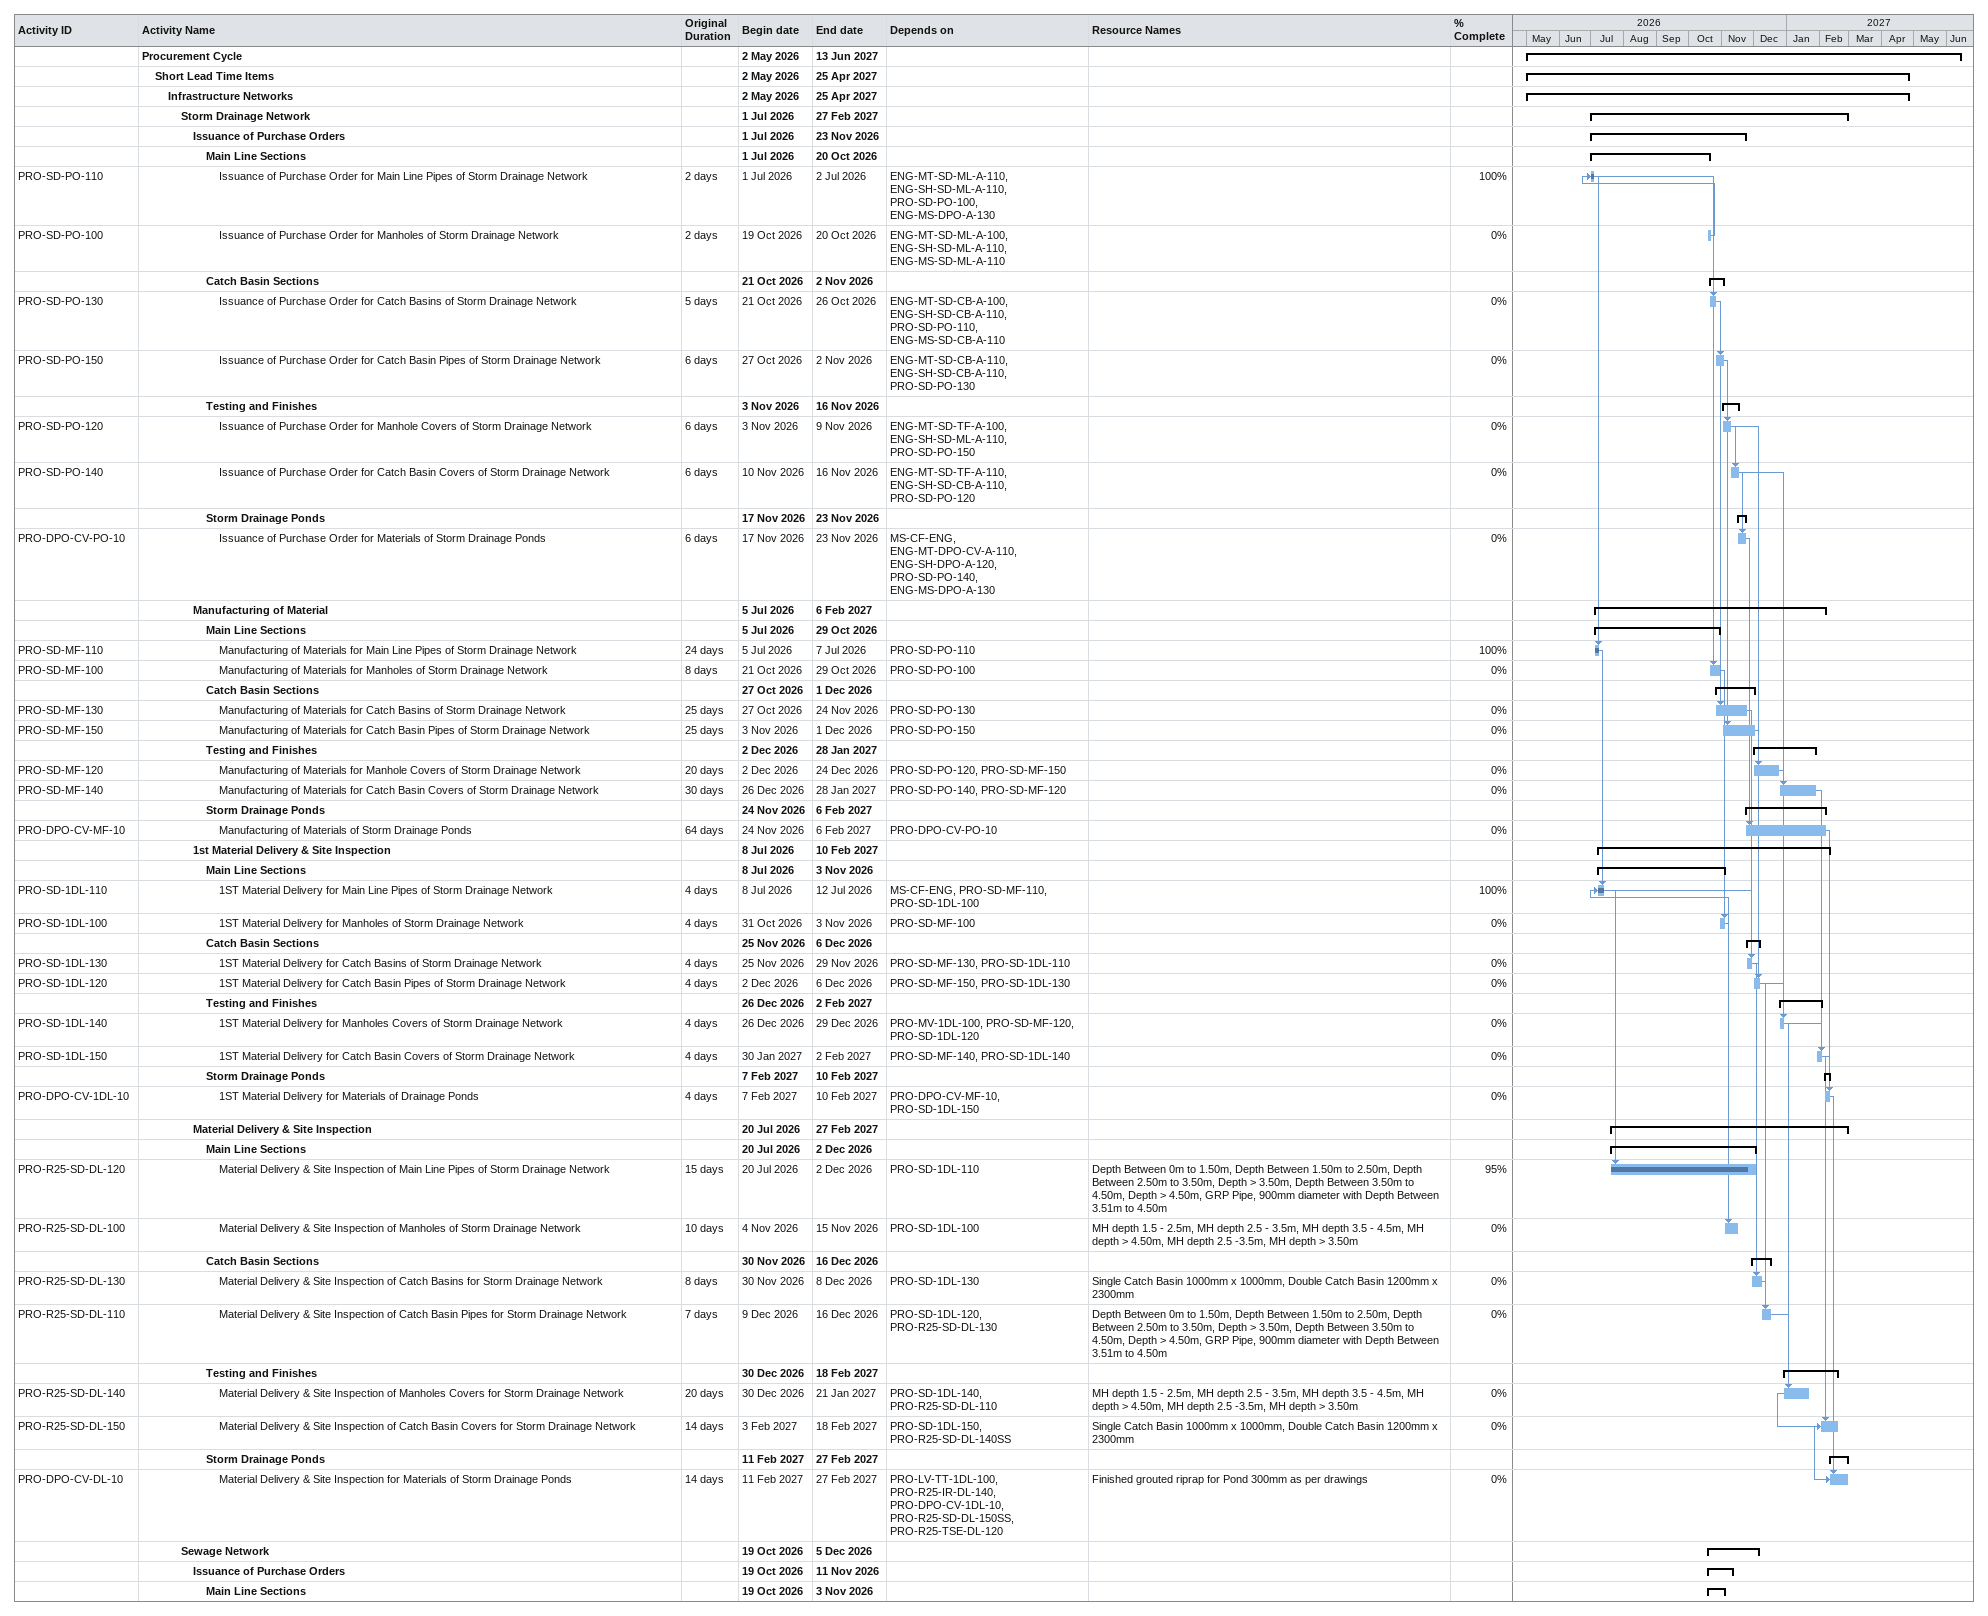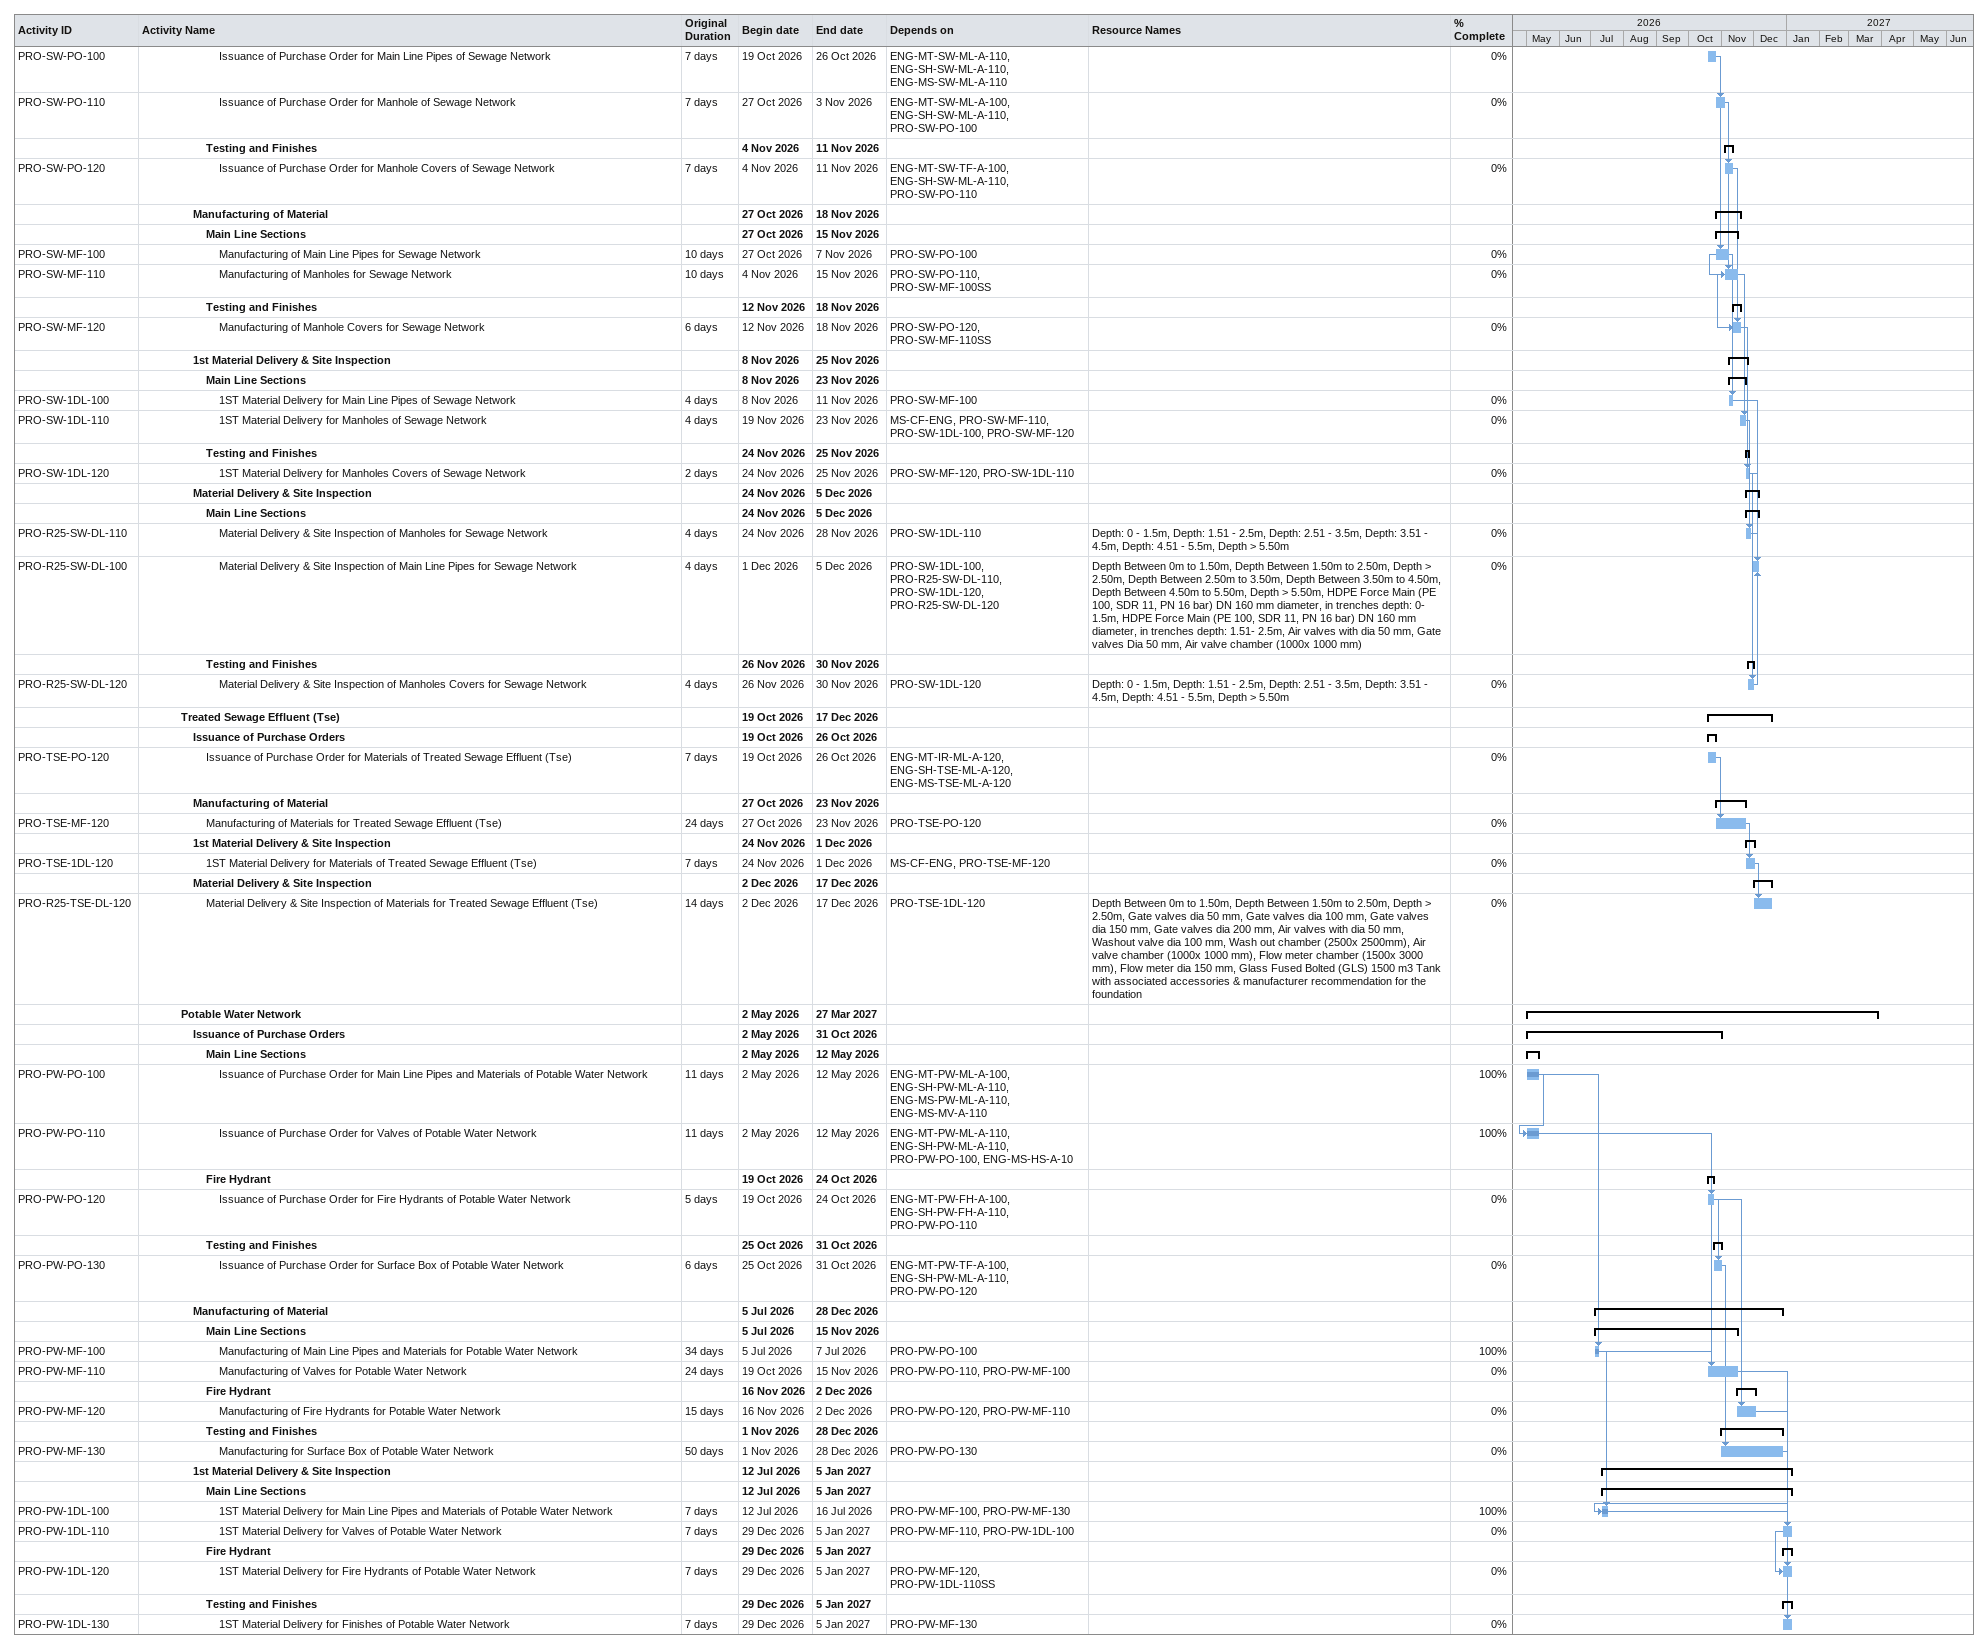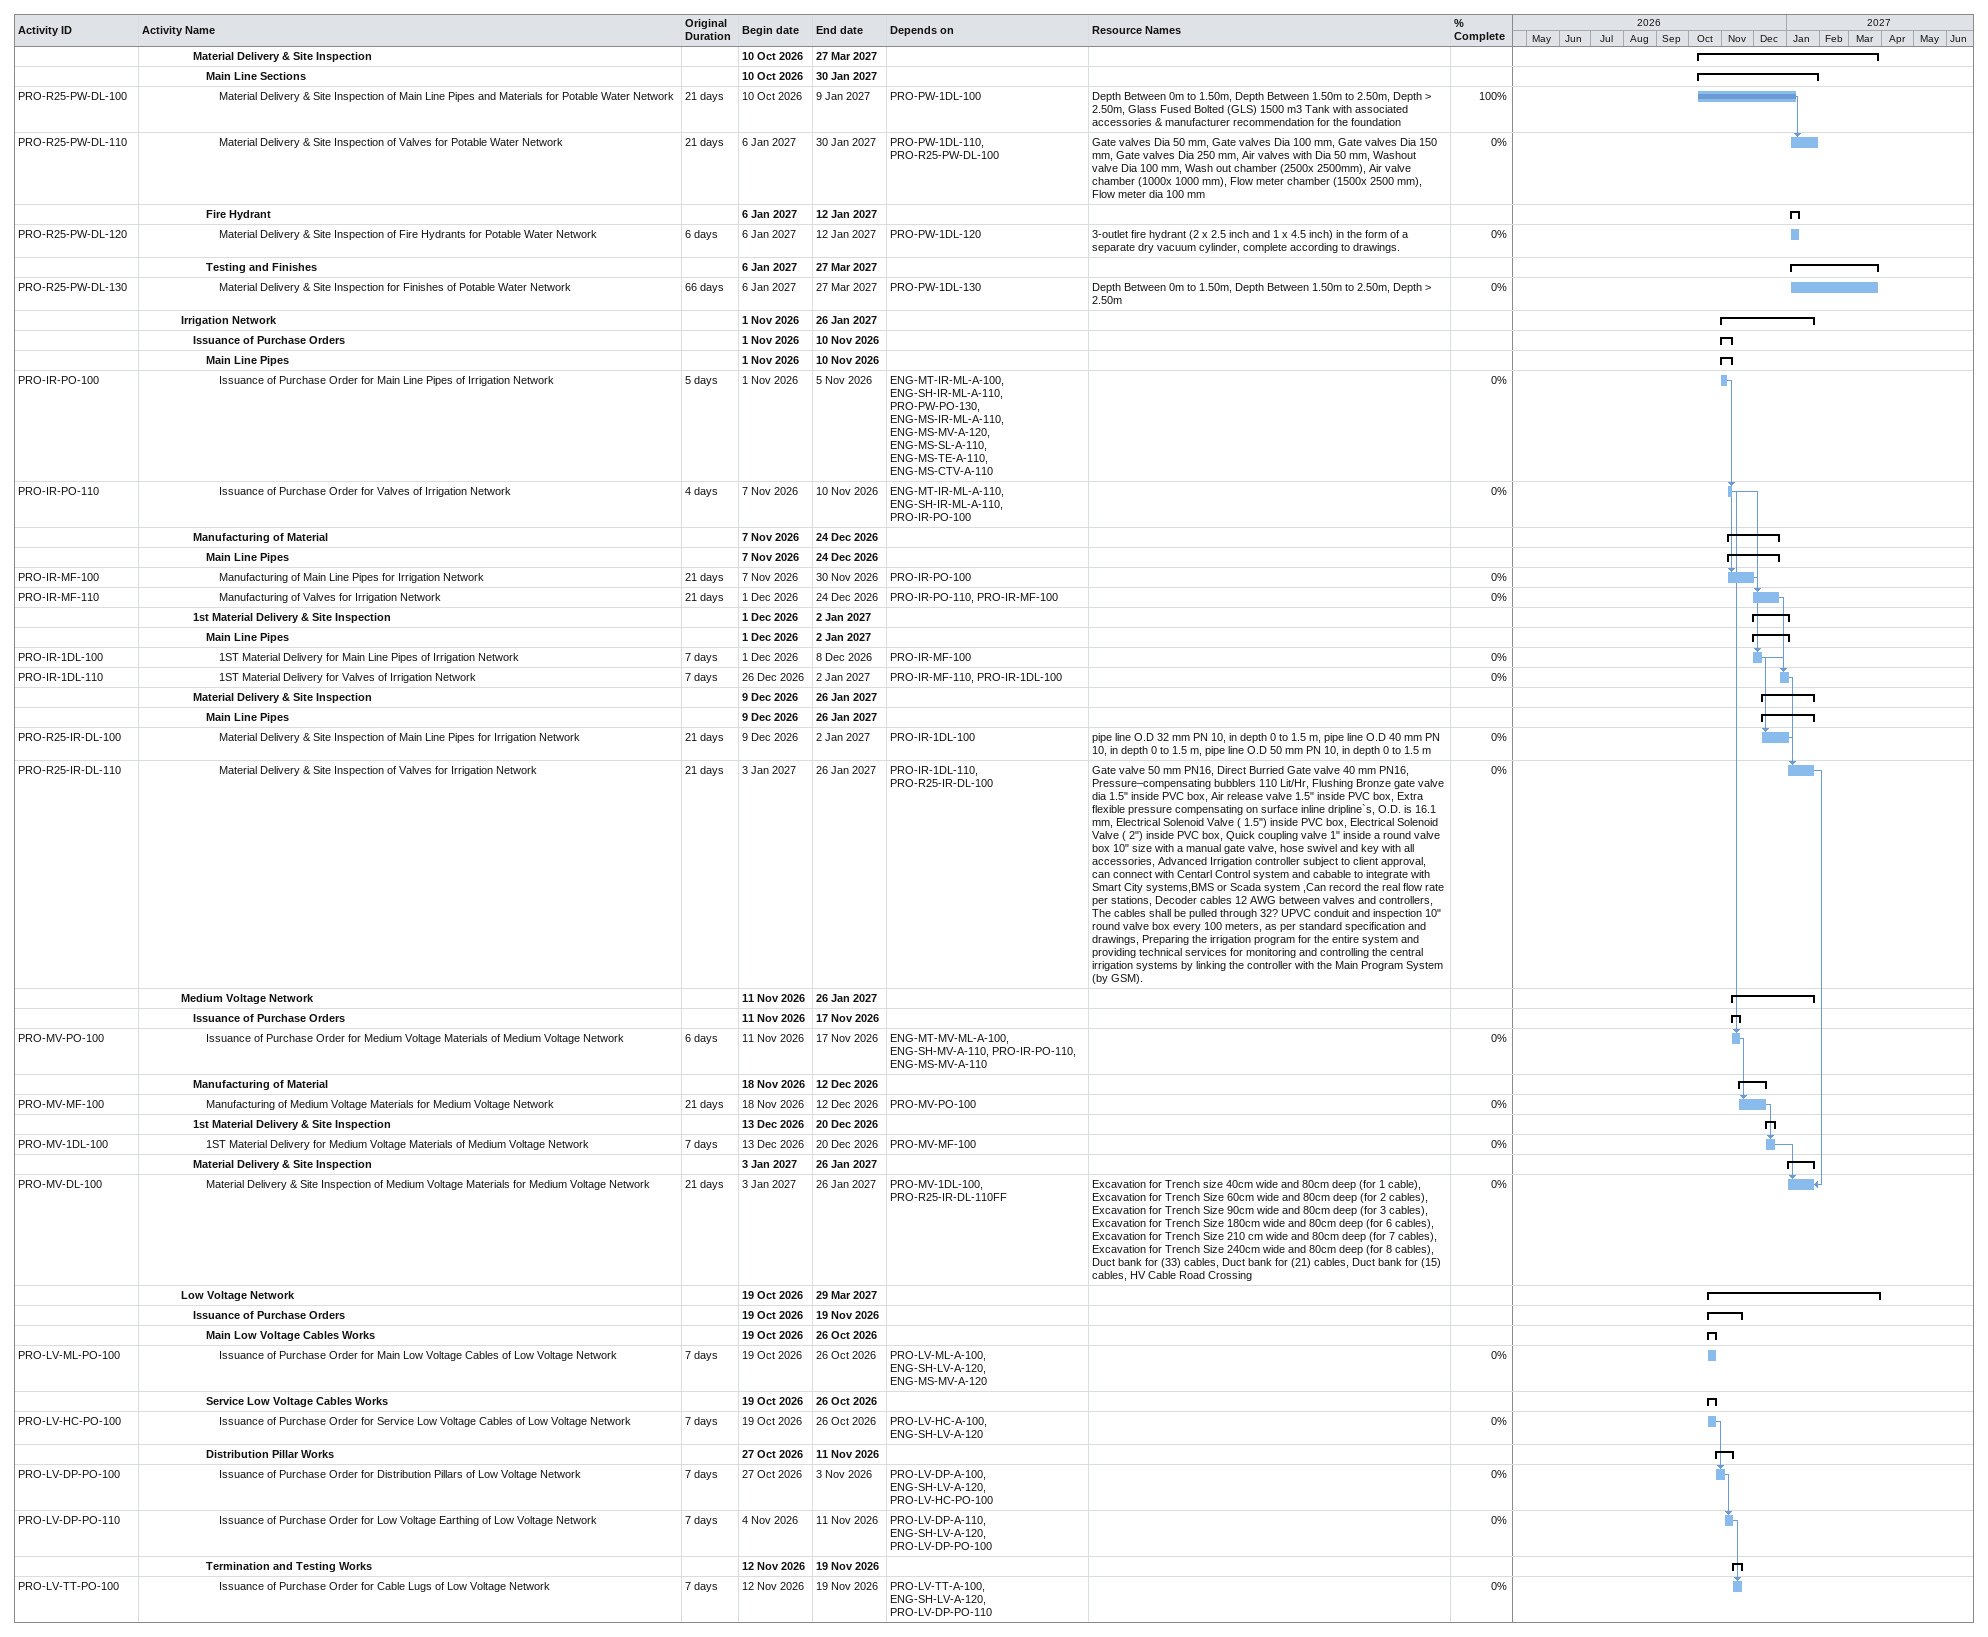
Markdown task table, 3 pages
| ID | Level | Task | Original duration | Start | Finish | Predecessors | Resources | % complete |
|---|---|---|---|---|---|---|---|---|
|  | 1 | **Procurement Cycle** |  | 2026-05-02 | 2027-06-13 |  |  |  |
|  | 2 | **Short Lead Time Items** |  | 2026-05-02 | 2027-04-25 |  |  |  |
|  | 3 | **Infrastructure Networks** |  | 2026-05-02 | 2027-04-25 |  |  |  |
|  | 4 | **Storm Drainage Network** |  | 2026-07-01 | 2027-02-27 |  |  |  |
|  | 5 | **Issuance of Purchase Orders** |  | 2026-07-01 | 2026-11-23 |  |  |  |
|  | 6 | **Main Line Sections** |  | 2026-07-01 | 2026-10-20 |  |  |  |
| PRO-SD-PO-110 | 7 | Issuance of Purchase Order for Main Line Pipes of Storm Drainage Network | 2d | 2026-07-01 | 2026-07-02 | ENG-MT-SD-ML-A-110, ENG-SH-SD-ML-A-110, PRO-SD-PO-100, ENG-MS-DPO-A-130 |  | 100 |
| PRO-SD-PO-100 | 7 | Issuance of Purchase Order for Manholes of Storm Drainage Network | 2d | 2026-10-19 | 2026-10-20 | ENG-MT-SD-ML-A-100, ENG-SH-SD-ML-A-110, ENG-MS-SD-ML-A-110 |  | 0 |
|  | 6 | **Catch Basin Sections** |  | 2026-10-21 | 2026-11-02 |  |  |  |
| PRO-SD-PO-130 | 7 | Issuance of Purchase Order for Catch Basins of Storm Drainage Network | 5d | 2026-10-21 | 2026-10-26 | ENG-MT-SD-CB-A-100, ENG-SH-SD-CB-A-110, PRO-SD-PO-110, ENG-MS-SD-CB-A-110 |  | 0 |
| PRO-SD-PO-150 | 7 | Issuance of Purchase Order for Catch Basin Pipes of Storm Drainage Network | 6d | 2026-10-27 | 2026-11-02 | ENG-MT-SD-CB-A-110, ENG-SH-SD-CB-A-110, PRO-SD-PO-130 |  | 0 |
|  | 6 | **Testing and Finishes** |  | 2026-11-03 | 2026-11-16 |  |  |  |
| PRO-SD-PO-120 | 7 | Issuance of Purchase Order for Manhole Covers of Storm Drainage Network | 6d | 2026-11-03 | 2026-11-09 | ENG-MT-SD-TF-A-100, ENG-SH-SD-ML-A-110, PRO-SD-PO-150 |  | 0 |
| PRO-SD-PO-140 | 7 | Issuance of Purchase Order for Catch Basin Covers of Storm Drainage Network | 6d | 2026-11-10 | 2026-11-16 | ENG-MT-SD-TF-A-110, ENG-SH-SD-CB-A-110, PRO-SD-PO-120 |  | 0 |
|  | 6 | **Storm Drainage Ponds** |  | 2026-11-17 | 2026-11-23 |  |  |  |
| PRO-DPO-CV-PO-10 | 7 | Issuance of Purchase Order for Materials of Storm Drainage Ponds | 6d | 2026-11-17 | 2026-11-23 | MS-CF-ENG, ENG-MT-DPO-CV-A-110, ENG-SH-DPO-A-120, PRO-SD-PO-140, ENG-MS-DPO-A-130 |  | 0 |
|  | 5 | **Manufacturing of Material** |  | 2026-07-05 | 2027-02-06 |  |  |  |
|  | 6 | **Main Line Sections** |  | 2026-07-05 | 2026-10-29 |  |  |  |
| PRO-SD-MF-110 | 7 | Manufacturing of Materials for Main Line Pipes of Storm Drainage Network | 24d | 2026-07-05 | 2026-07-07 | PRO-SD-PO-110 |  | 100 |
| PRO-SD-MF-100 | 7 | Manufacturing of Materials for Manholes of Storm Drainage Network | 8d | 2026-10-21 | 2026-10-29 | PRO-SD-PO-100 |  | 0 |
|  | 6 | **Catch Basin Sections** |  | 2026-10-27 | 2026-12-01 |  |  |  |
| PRO-SD-MF-130 | 7 | Manufacturing of Materials for Catch Basins of Storm Drainage Network | 25d | 2026-10-27 | 2026-11-24 | PRO-SD-PO-130 |  | 0 |
| PRO-SD-MF-150 | 7 | Manufacturing of Materials for Catch Basin Pipes of Storm Drainage Network | 25d | 2026-11-03 | 2026-12-01 | PRO-SD-PO-150 |  | 0 |
|  | 6 | **Testing and Finishes** |  | 2026-12-02 | 2027-01-28 |  |  |  |
| PRO-SD-MF-120 | 7 | Manufacturing of Materials for Manhole Covers of Storm Drainage Network | 20d | 2026-12-02 | 2026-12-24 | PRO-SD-PO-120, PRO-SD-MF-150 |  | 0 |
| PRO-SD-MF-140 | 7 | Manufacturing of Materials for Catch Basin Covers of Storm Drainage Network | 30d | 2026-12-26 | 2027-01-28 | PRO-SD-PO-140, PRO-SD-MF-120 |  | 0 |
|  | 6 | **Storm Drainage Ponds** |  | 2026-11-24 | 2027-02-06 |  |  |  |
| PRO-DPO-CV-MF-10 | 7 | Manufacturing of Materials of Storm Drainage Ponds | 64d | 2026-11-24 | 2027-02-06 | PRO-DPO-CV-PO-10 |  | 0 |
|  | 5 | **1st Material Delivery & Site Inspection** |  | 2026-07-08 | 2027-02-10 |  |  |  |
|  | 6 | **Main Line Sections** |  | 2026-07-08 | 2026-11-03 |  |  |  |
| PRO-SD-1DL-110 | 7 | 1ST Material Delivery for Main Line Pipes of Storm Drainage Network | 4d | 2026-07-08 | 2026-07-12 | MS-CF-ENG, PRO-SD-MF-110, PRO-SD-1DL-100 |  | 100 |
| PRO-SD-1DL-100 | 7 | 1ST Material Delivery for Manholes of Storm Drainage Network | 4d | 2026-10-31 | 2026-11-03 | PRO-SD-MF-100 |  | 0 |
|  | 6 | **Catch Basin Sections** |  | 2026-11-25 | 2026-12-06 |  |  |  |
| PRO-SD-1DL-130 | 7 | 1ST Material Delivery for Catch Basins of Storm Drainage Network | 4d | 2026-11-25 | 2026-11-29 | PRO-SD-MF-130, PRO-SD-1DL-110 |  | 0 |
| PRO-SD-1DL-120 | 7 | 1ST Material Delivery for Catch Basin Pipes of Storm Drainage Network | 4d | 2026-12-02 | 2026-12-06 | PRO-SD-MF-150, PRO-SD-1DL-130 |  | 0 |
|  | 6 | **Testing and Finishes** |  | 2026-12-26 | 2027-02-02 |  |  |  |
| PRO-SD-1DL-140 | 7 | 1ST Material Delivery for Manholes Covers of Storm Drainage Network | 4d | 2026-12-26 | 2026-12-29 | PRO-MV-1DL-100, PRO-SD-MF-120, PRO-SD-1DL-120 |  | 0 |
| PRO-SD-1DL-150 | 7 | 1ST Material Delivery for Catch Basin Covers of Storm Drainage Network | 4d | 2027-01-30 | 2027-02-02 | PRO-SD-MF-140, PRO-SD-1DL-140 |  | 0 |
|  | 6 | **Storm Drainage Ponds** |  | 2027-02-07 | 2027-02-10 |  |  |  |
| PRO-DPO-CV-1DL-10 | 7 | 1ST Material Delivery for Materials of Drainage Ponds | 4d | 2027-02-07 | 2027-02-10 | PRO-DPO-CV-MF-10, PRO-SD-1DL-150 |  | 0 |
|  | 5 | **Material Delivery & Site Inspection** |  | 2026-07-20 | 2027-02-27 |  |  |  |
|  | 6 | **Main Line Sections** |  | 2026-07-20 | 2026-12-02 |  |  |  |
| PRO-R25-SD-DL-120 | 7 | Material Delivery & Site Inspection of Main Line Pipes of Storm Drainage Network | 15d | 2026-07-20 | 2026-12-02 | PRO-SD-1DL-110 | Depth Between 0m to 1.50m, Depth Between 1.50m to 2.50m, Depth Between 2.50m to 3.50m, Depth > 3.50m, Depth Between 3.50m to 4.50m, Depth > 4.50m, GRP Pipe, 900mm diameter with Depth Between 3.51m to 4.50m | 95 |
| PRO-R25-SD-DL-100 | 7 | Material Delivery & Site Inspection of Manholes of Storm Drainage Network | 10d | 2026-11-04 | 2026-11-15 | PRO-SD-1DL-100 | MH depth 1.5 - 2.5m, MH depth 2.5 - 3.5m, MH depth 3.5 - 4.5m, MH depth > 4.50m, MH depth 2.5 -3.5m, MH depth > 3.50m | 0 |
|  | 6 | **Catch Basin Sections** |  | 2026-11-30 | 2026-12-16 |  |  |  |
| PRO-R25-SD-DL-130 | 7 | Material Delivery & Site Inspection of Catch Basins for Storm Drainage Network | 8d | 2026-11-30 | 2026-12-08 | PRO-SD-1DL-130 | Single Catch Basin 1000mm x 1000mm, Double Catch Basin 1200mm x 2300mm | 0 |
| PRO-R25-SD-DL-110 | 7 | Material Delivery & Site Inspection of Catch Basin Pipes for Storm Drainage Network | 7d | 2026-12-09 | 2026-12-16 | PRO-SD-1DL-120, PRO-R25-SD-DL-130 | Depth Between 0m to 1.50m, Depth Between 1.50m to 2.50m, Depth Between 2.50m to 3.50m, Depth > 3.50m, Depth Between 3.50m to 4.50m, Depth > 4.50m, GRP Pipe, 900mm diameter with Depth Between 3.51m to 4.50m | 0 |
|  | 6 | **Testing and Finishes** |  | 2026-12-30 | 2027-02-18 |  |  |  |
| PRO-R25-SD-DL-140 | 7 | Material Delivery & Site Inspection of Manholes Covers for Storm Drainage Network | 20d | 2026-12-30 | 2027-01-21 | PRO-SD-1DL-140, PRO-R25-SD-DL-110 | MH depth 1.5 - 2.5m, MH depth 2.5 - 3.5m, MH depth 3.5 - 4.5m, MH depth > 4.50m, MH depth 2.5 -3.5m, MH depth > 3.50m | 0 |
| PRO-R25-SD-DL-150 | 7 | Material Delivery & Site Inspection of Catch Basin Covers for Storm Drainage Network | 14d | 2027-02-03 | 2027-02-18 | PRO-SD-1DL-150, PRO-R25-SD-DL-140SS | Single Catch Basin 1000mm x 1000mm, Double Catch Basin 1200mm x 2300mm | 0 |
|  | 6 | **Storm Drainage Ponds** |  | 2027-02-11 | 2027-02-27 |  |  |  |
| PRO-DPO-CV-DL-10 | 7 | Material Delivery & Site Inspection for Materials of Storm Drainage Ponds | 14d | 2027-02-11 | 2027-02-27 | PRO-LV-TT-1DL-100, PRO-R25-IR-DL-140, PRO-DPO-CV-1DL-10, PRO-R25-SD-DL-150SS, PRO-R25-TSE-DL-120 | Finished grouted riprap for Pond 300mm as per drawings | 0 |
|  | 4 | **Sewage Network** |  | 2026-10-19 | 2026-12-05 |  |  |  |
|  | 5 | **Issuance of Purchase Orders** |  | 2026-10-19 | 2026-11-11 |  |  |  |
|  | 6 | **Main Line Sections** |  | 2026-10-19 | 2026-11-03 |  |  |  |
| PRO-SW-PO-100 | 7 | Issuance of Purchase Order for Main Line Pipes of Sewage Network | 7d | 2026-10-19 | 2026-10-26 | ENG-MT-SW-ML-A-110, ENG-SH-SW-ML-A-110, ENG-MS-SW-ML-A-110 |  | 0 |
| PRO-SW-PO-110 | 7 | Issuance of Purchase Order for Manhole of Sewage Network | 7d | 2026-10-27 | 2026-11-03 | ENG-MT-SW-ML-A-100, ENG-SH-SW-ML-A-110, PRO-SW-PO-100 |  | 0 |
|  | 6 | **Testing and Finishes** |  | 2026-11-04 | 2026-11-11 |  |  |  |
| PRO-SW-PO-120 | 7 | Issuance of Purchase Order for Manhole Covers of Sewage Network | 7d | 2026-11-04 | 2026-11-11 | ENG-MT-SW-TF-A-100, ENG-SH-SW-ML-A-110, PRO-SW-PO-110 |  | 0 |
|  | 5 | **Manufacturing of Material** |  | 2026-10-27 | 2026-11-18 |  |  |  |
|  | 6 | **Main Line Sections** |  | 2026-10-27 | 2026-11-15 |  |  |  |
| PRO-SW-MF-100 | 7 | Manufacturing of Main Line Pipes for Sewage Network | 10d | 2026-10-27 | 2026-11-07 | PRO-SW-PO-100 |  | 0 |
| PRO-SW-MF-110 | 7 | Manufacturing of Manholes for Sewage Network | 10d | 2026-11-04 | 2026-11-15 | PRO-SW-PO-110, PRO-SW-MF-100SS |  | 0 |
|  | 6 | **Testing and Finishes** |  | 2026-11-12 | 2026-11-18 |  |  |  |
| PRO-SW-MF-120 | 7 | Manufacturing of Manhole Covers for Sewage Network | 6d | 2026-11-12 | 2026-11-18 | PRO-SW-PO-120, PRO-SW-MF-110SS |  | 0 |
|  | 5 | **1st Material Delivery & Site Inspection** |  | 2026-11-08 | 2026-11-25 |  |  |  |
|  | 6 | **Main Line Sections** |  | 2026-11-08 | 2026-11-23 |  |  |  |
| PRO-SW-1DL-100 | 7 | 1ST Material Delivery for Main Line Pipes of Sewage Network | 4d | 2026-11-08 | 2026-11-11 | PRO-SW-MF-100 |  | 0 |
| PRO-SW-1DL-110 | 7 | 1ST Material Delivery for Manholes of Sewage Network | 4d | 2026-11-19 | 2026-11-23 | MS-CF-ENG, PRO-SW-MF-110, PRO-SW-1DL-100, PRO-SW-MF-120 |  | 0 |
|  | 6 | **Testing and Finishes** |  | 2026-11-24 | 2026-11-25 |  |  |  |
| PRO-SW-1DL-120 | 7 | 1ST Material Delivery for Manholes Covers of Sewage Network | 2d | 2026-11-24 | 2026-11-25 | PRO-SW-MF-120, PRO-SW-1DL-110 |  | 0 |
|  | 5 | **Material Delivery & Site Inspection** |  | 2026-11-24 | 2026-12-05 |  |  |  |
|  | 6 | **Main Line Sections** |  | 2026-11-24 | 2026-12-05 |  |  |  |
| PRO-R25-SW-DL-110 | 7 | Material Delivery & Site Inspection of Manholes for Sewage Network | 4d | 2026-11-24 | 2026-11-28 | PRO-SW-1DL-110 | Depth: 0 - 1.5m, Depth: 1.51 - 2.5m, Depth: 2.51 - 3.5m, Depth: 3.51 - 4.5m, Depth: 4.51 - 5.5m, Depth > 5.50m | 0 |
| PRO-R25-SW-DL-100 | 7 | Material Delivery & Site Inspection of Main Line Pipes for Sewage Network | 4d | 2026-12-01 | 2026-12-05 | PRO-SW-1DL-100, PRO-R25-SW-DL-110, PRO-SW-1DL-120, PRO-R25-SW-DL-120 | Depth Between 0m to 1.50m, Depth Between 1.50m to 2.50m, Depth > 2.50m, Depth Between 2.50m to 3.50m, Depth Between 3.50m to 4.50m, Depth Between 4.50m to 5.50m, Depth > 5.50m, HDPE Force Main (PE 100, SDR 11, PN 16 bar) DN 160 mm diameter, in trenches depth: 0- 1.5m, HDPE Force Main (PE 100, SDR 11, PN 16 bar) DN 160 mm diameter, in trenches depth: 1.51- 2.5m, Air valves with dia 50 mm, Gate valves Dia 50 mm, Air valve chamber (1000x 1000 mm) | 0 |
|  | 6 | **Testing and Finishes** |  | 2026-11-26 | 2026-11-30 |  |  |  |
| PRO-R25-SW-DL-120 | 7 | Material Delivery & Site Inspection of Manholes Covers for Sewage Network | 4d | 2026-11-26 | 2026-11-30 | PRO-SW-1DL-120 | Depth: 0 - 1.5m, Depth: 1.51 - 2.5m, Depth: 2.51 - 3.5m, Depth: 3.51 - 4.5m, Depth: 4.51 - 5.5m, Depth > 5.50m | 0 |
|  | 4 | **Treated Sewage Effluent (Tse)** |  | 2026-10-19 | 2026-12-17 |  |  |  |
|  | 5 | **Issuance of Purchase Orders** |  | 2026-10-19 | 2026-10-26 |  |  |  |
| PRO-TSE-PO-120 | 6 | Issuance of Purchase Order for Materials of Treated Sewage Effluent (Tse) | 7d | 2026-10-19 | 2026-10-26 | ENG-MT-IR-ML-A-120, ENG-SH-TSE-ML-A-120, ENG-MS-TSE-ML-A-120 |  | 0 |
|  | 5 | **Manufacturing of Material** |  | 2026-10-27 | 2026-11-23 |  |  |  |
| PRO-TSE-MF-120 | 6 | Manufacturing of Materials for Treated Sewage Effluent (Tse) | 24d | 2026-10-27 | 2026-11-23 | PRO-TSE-PO-120 |  | 0 |
|  | 5 | **1st Material Delivery & Site Inspection** |  | 2026-11-24 | 2026-12-01 |  |  |  |
| PRO-TSE-1DL-120 | 6 | 1ST Material Delivery for Materials of Treated Sewage Effluent (Tse) | 7d | 2026-11-24 | 2026-12-01 | MS-CF-ENG, PRO-TSE-MF-120 |  | 0 |
|  | 5 | **Material Delivery & Site Inspection** |  | 2026-12-02 | 2026-12-17 |  |  |  |
| PRO-R25-TSE-DL-120 | 6 | Material Delivery & Site Inspection of Materials for Treated Sewage Effluent (Tse) | 14d | 2026-12-02 | 2026-12-17 | PRO-TSE-1DL-120 | Depth Between 0m to 1.50m, Depth Between 1.50m to 2.50m, Depth > 2.50m, Gate valves dia 50 mm, Gate valves dia 100 mm, Gate valves dia 150 mm, Gate valves dia 200 mm, Air valves with dia 50 mm, Washout valve dia 100 mm, Wash out chamber (2500x 2500mm), Air valve chamber (1000x 1000 mm), Flow meter chamber (1500x 3000 mm), Flow meter dia 150 mm, Glass Fused Bolted (GLS) 1500 m3 Tank with associated accessories & manufacturer recommendation for the foundation | 0 |
|  | 4 | **Potable Water Network** |  | 2026-05-02 | 2027-03-27 |  |  |  |
|  | 5 | **Issuance of Purchase Orders** |  | 2026-05-02 | 2026-10-31 |  |  |  |
|  | 6 | **Main Line Sections** |  | 2026-05-02 | 2026-05-12 |  |  |  |
| PRO-PW-PO-100 | 7 | Issuance of Purchase Order for Main Line Pipes and Materials of Potable Water Network | 11d | 2026-05-02 | 2026-05-12 | ENG-MT-PW-ML-A-100, ENG-SH-PW-ML-A-110, ENG-MS-PW-ML-A-110, ENG-MS-MV-A-110 |  | 100 |
| PRO-PW-PO-110 | 7 | Issuance of Purchase Order for Valves of Potable Water Network | 11d | 2026-05-02 | 2026-05-12 | ENG-MT-PW-ML-A-110, ENG-SH-PW-ML-A-110, PRO-PW-PO-100, ENG-MS-HS-A-10 |  | 100 |
|  | 6 | **Fire Hydrant** |  | 2026-10-19 | 2026-10-24 |  |  |  |
| PRO-PW-PO-120 | 7 | Issuance of Purchase Order for Fire Hydrants of Potable Water Network | 5d | 2026-10-19 | 2026-10-24 | ENG-MT-PW-FH-A-100, ENG-SH-PW-FH-A-110, PRO-PW-PO-110 |  | 0 |
|  | 6 | **Testing and Finishes** |  | 2026-10-25 | 2026-10-31 |  |  |  |
| PRO-PW-PO-130 | 7 | Issuance of Purchase Order for Surface Box of Potable Water Network | 6d | 2026-10-25 | 2026-10-31 | ENG-MT-PW-TF-A-100, ENG-SH-PW-ML-A-110, PRO-PW-PO-120 |  | 0 |
|  | 5 | **Manufacturing of Material** |  | 2026-07-05 | 2026-12-28 |  |  |  |
|  | 6 | **Main Line Sections** |  | 2026-07-05 | 2026-11-15 |  |  |  |
| PRO-PW-MF-100 | 7 | Manufacturing of Main Line Pipes and Materials for Potable Water Network | 34d | 2026-07-05 | 2026-07-07 | PRO-PW-PO-100 |  | 100 |
| PRO-PW-MF-110 | 7 | Manufacturing of Valves for Potable Water Network | 24d | 2026-10-19 | 2026-11-15 | PRO-PW-PO-110, PRO-PW-MF-100 |  | 0 |
|  | 6 | **Fire Hydrant** |  | 2026-11-16 | 2026-12-02 |  |  |  |
| PRO-PW-MF-120 | 7 | Manufacturing of Fire Hydrants for Potable Water Network | 15d | 2026-11-16 | 2026-12-02 | PRO-PW-PO-120, PRO-PW-MF-110 |  | 0 |
|  | 6 | **Testing and Finishes** |  | 2026-11-01 | 2026-12-28 |  |  |  |
| PRO-PW-MF-130 | 7 | Manufacturing for Surface Box of Potable Water Network | 50d | 2026-11-01 | 2026-12-28 | PRO-PW-PO-130 |  | 0 |
|  | 5 | **1st Material Delivery & Site Inspection** |  | 2026-07-12 | 2027-01-05 |  |  |  |
|  | 6 | **Main Line Sections** |  | 2026-07-12 | 2027-01-05 |  |  |  |
| PRO-PW-1DL-100 | 7 | 1ST Material Delivery for Main Line Pipes and Materials of Potable Water Network | 7d | 2026-07-12 | 2026-07-16 | PRO-PW-MF-100, PRO-PW-MF-130 |  | 100 |
| PRO-PW-1DL-110 | 7 | 1ST Material Delivery for Valves of Potable Water Network | 7d | 2026-12-29 | 2027-01-05 | PRO-PW-MF-110, PRO-PW-1DL-100 |  | 0 |
|  | 6 | **Fire Hydrant** |  | 2026-12-29 | 2027-01-05 |  |  |  |
| PRO-PW-1DL-120 | 7 | 1ST Material Delivery for Fire Hydrants of Potable Water Network | 7d | 2026-12-29 | 2027-01-05 | PRO-PW-MF-120, PRO-PW-1DL-110SS |  | 0 |
|  | 6 | **Testing and Finishes** |  | 2026-12-29 | 2027-01-05 |  |  |  |
| PRO-PW-1DL-130 | 7 | 1ST Material Delivery for Finishes of Potable Water Network | 7d | 2026-12-29 | 2027-01-05 | PRO-PW-MF-130 |  | 0 |
|  | 5 | **Material Delivery & Site Inspection** |  | 2026-10-10 | 2027-03-27 |  |  |  |
|  | 6 | **Main Line Sections** |  | 2026-10-10 | 2027-01-30 |  |  |  |
| PRO-R25-PW-DL-100 | 7 | Material Delivery & Site Inspection of Main Line Pipes and Materials for Potable Water Network | 21d | 2026-10-10 | 2027-01-09 | PRO-PW-1DL-100 | Depth Between 0m to 1.50m, Depth Between 1.50m to 2.50m, Depth > 2.50m, Glass Fused Bolted (GLS) 1500 m3 Tank with associated accessories & manufacturer recommendation for the foundation | 100 |
| PRO-R25-PW-DL-110 | 7 | Material Delivery & Site Inspection of Valves for Potable Water Network | 21d | 2027-01-06 | 2027-01-30 | PRO-PW-1DL-110, PRO-R25-PW-DL-100 | Gate valves Dia 50 mm, Gate valves Dia 100 mm, Gate valves Dia 150 mm, Gate valves Dia 250 mm, Air valves with Dia 50 mm, Washout valve Dia 100 mm, Wash out chamber (2500x 2500mm), Air valve chamber (1000x 1000 mm), Flow meter chamber (1500x 2500 mm), Flow meter dia 100 mm | 0 |
|  | 6 | **Fire Hydrant** |  | 2027-01-06 | 2027-01-12 |  |  |  |
| PRO-R25-PW-DL-120 | 7 | Material Delivery & Site Inspection of Fire Hydrants for Potable Water Network | 6d | 2027-01-06 | 2027-01-12 | PRO-PW-1DL-120 | 3-outlet fire hydrant (2 x 2.5 inch and 1 x 4.5 inch) in the form of a separate dry vacuum cylinder, complete according to drawings. | 0 |
|  | 6 | **Testing and Finishes** |  | 2027-01-06 | 2027-03-27 |  |  |  |
| PRO-R25-PW-DL-130 | 7 | Material Delivery & Site Inspection for Finishes of Potable Water Network | 66d | 2027-01-06 | 2027-03-27 | PRO-PW-1DL-130 | Depth Between 0m to 1.50m, Depth Between 1.50m to 2.50m, Depth > 2.50m | 0 |
|  | 4 | **Irrigation Network** |  | 2026-11-01 | 2027-01-26 |  |  |  |
|  | 5 | **Issuance of Purchase Orders** |  | 2026-11-01 | 2026-11-10 |  |  |  |
|  | 6 | **Main Line Pipes** |  | 2026-11-01 | 2026-11-10 |  |  |  |
| PRO-IR-PO-100 | 7 | Issuance of Purchase Order for Main Line Pipes of Irrigation Network | 5d | 2026-11-01 | 2026-11-05 | ENG-MT-IR-ML-A-100, ENG-SH-IR-ML-A-110, PRO-PW-PO-130, ENG-MS-IR-ML-A-110, ENG-MS-MV-A-120, ENG-MS-SL-A-110, ENG-MS-TE-A-110, ENG-MS-CTV-A-110 |  | 0 |
| PRO-IR-PO-110 | 7 | Issuance of Purchase Order for Valves of Irrigation Network | 4d | 2026-11-07 | 2026-11-10 | ENG-MT-IR-ML-A-110, ENG-SH-IR-ML-A-110, PRO-IR-PO-100 |  | 0 |
|  | 5 | **Manufacturing of Material** |  | 2026-11-07 | 2026-12-24 |  |  |  |
|  | 6 | **Main Line Pipes** |  | 2026-11-07 | 2026-12-24 |  |  |  |
| PRO-IR-MF-100 | 7 | Manufacturing of Main Line Pipes for Irrigation Network | 21d | 2026-11-07 | 2026-11-30 | PRO-IR-PO-100 |  | 0 |
| PRO-IR-MF-110 | 7 | Manufacturing of Valves for Irrigation Network | 21d | 2026-12-01 | 2026-12-24 | PRO-IR-PO-110, PRO-IR-MF-100 |  | 0 |
|  | 5 | **1st Material Delivery & Site Inspection** |  | 2026-12-01 | 2027-01-02 |  |  |  |
|  | 6 | **Main Line Pipes** |  | 2026-12-01 | 2027-01-02 |  |  |  |
| PRO-IR-1DL-100 | 7 | 1ST Material Delivery for Main Line Pipes of Irrigation Network | 7d | 2026-12-01 | 2026-12-08 | PRO-IR-MF-100 |  | 0 |
| PRO-IR-1DL-110 | 7 | 1ST Material Delivery for Valves of Irrigation Network | 7d | 2026-12-26 | 2027-01-02 | PRO-IR-MF-110, PRO-IR-1DL-100 |  | 0 |
|  | 5 | **Material Delivery & Site Inspection** |  | 2026-12-09 | 2027-01-26 |  |  |  |
|  | 6 | **Main Line Pipes** |  | 2026-12-09 | 2027-01-26 |  |  |  |
| PRO-R25-IR-DL-100 | 7 | Material Delivery & Site Inspection of Main Line Pipes for Irrigation Network | 21d | 2026-12-09 | 2027-01-02 | PRO-IR-1DL-100 | pipe line O.D 32 mm PN 10, in depth 0 to 1.5 m, pipe line O.D 40 mm PN 10, in depth 0 to 1.5 m, pipe line O.D 50 mm PN 10, in depth 0 to 1.5 m | 0 |
| PRO-R25-IR-DL-110 | 7 | Material Delivery & Site Inspection of Valves for Irrigation Network | 21d | 2027-01-03 | 2027-01-26 | PRO-IR-1DL-110, PRO-R25-IR-DL-100 | Gate valve 50 mm PN16, Direct Burried Gate valve 40 mm PN16, Pressure–compensating bubblers 110 Lit/Hr, Flushing Bronze gate valve dia 1.5" inside PVC box, Air release valve 1.5" inside PVC box, Extra flexible pressure compensating on surface inline dripline`s, O.D. is 16.1 mm, Electrical Solenoid Valve ( 1.5") inside PVC box, Electrical Solenoid Valve ( 2") inside PVC box, Quick coupling valve 1" inside a round valve box 10" size with a manual gate valve, hose swivel and key with all accessories, Advanced Irrigation controller subject to client approval, can connect with Centarl Control system and cabable to integrate with Smart City systems,BMS or Scada system ,Can record the real flow rate per stations, Decoder cables 12 AWG between valves and controllers, The cables shall be pulled through 32? UPVC conduit and inspection 10" round valve box every 100 meters, as per standard specification and drawings, Preparing the irrigation program for the entire system and providing technical services for monitoring and controlling the central irrigation systems by linking the controller with the Main Program System (by GSM). | 0 |
|  | 4 | **Medium Voltage Network** |  | 2026-11-11 | 2027-01-26 |  |  |  |
|  | 5 | **Issuance of Purchase Orders** |  | 2026-11-11 | 2026-11-17 |  |  |  |
| PRO-MV-PO-100 | 6 | Issuance of Purchase Order for Medium Voltage Materials of Medium Voltage Network | 6d | 2026-11-11 | 2026-11-17 | ENG-MT-MV-ML-A-100, ENG-SH-MV-A-110, PRO-IR-PO-110, ENG-MS-MV-A-110 |  | 0 |
|  | 5 | **Manufacturing of Material** |  | 2026-11-18 | 2026-12-12 |  |  |  |
| PRO-MV-MF-100 | 6 | Manufacturing of Medium Voltage Materials for Medium Voltage Network | 21d | 2026-11-18 | 2026-12-12 | PRO-MV-PO-100 |  | 0 |
|  | 5 | **1st Material Delivery & Site Inspection** |  | 2026-12-13 | 2026-12-20 |  |  |  |
| PRO-MV-1DL-100 | 6 | 1ST Material Delivery for Medium Voltage Materials of Medium Voltage Network | 7d | 2026-12-13 | 2026-12-20 | PRO-MV-MF-100 |  | 0 |
|  | 5 | **Material Delivery & Site Inspection** |  | 2027-01-03 | 2027-01-26 |  |  |  |
| PRO-MV-DL-100 | 6 | Material Delivery & Site Inspection of Medium Voltage Materials for Medium Voltage Network | 21d | 2027-01-03 | 2027-01-26 | PRO-MV-1DL-100, PRO-R25-IR-DL-110FF | Excavation for Trench size 40cm wide and 80cm deep (for 1 cable), Excavation for Trench Size 60cm wide and 80cm deep (for 2 cables), Excavation for Trench Size 90cm wide and 80cm deep (for 3 cables), Excavation for Trench Size 180cm wide and 80cm deep (for 6 cables), Excavation for Trench Size 210 cm wide and 80cm deep (for 7 cables), Excavation for Trench Size 240cm wide and 80cm deep (for 8 cables), Duct bank for (33) cables, Duct bank for (21) cables, Duct bank for (15) cables, HV Cable Road Crossing | 0 |
|  | 4 | **Low Voltage Network** |  | 2026-10-19 | 2027-03-29 |  |  |  |
|  | 5 | **Issuance of Purchase Orders** |  | 2026-10-19 | 2026-11-19 |  |  |  |
|  | 6 | **Main Low Voltage Cables Works** |  | 2026-10-19 | 2026-10-26 |  |  |  |
| PRO-LV-ML-PO-100 | 7 | Issuance of Purchase Order for Main Low Voltage Cables of Low Voltage Network | 7d | 2026-10-19 | 2026-10-26 | PRO-LV-ML-A-100, ENG-SH-LV-A-120, ENG-MS-MV-A-120 |  | 0 |
|  | 6 | **Service Low Voltage Cables Works** |  | 2026-10-19 | 2026-10-26 |  |  |  |
| PRO-LV-HC-PO-100 | 7 | Issuance of Purchase Order for Service Low Voltage Cables of Low Voltage Network | 7d | 2026-10-19 | 2026-10-26 | PRO-LV-HC-A-100, ENG-SH-LV-A-120 |  | 0 |
|  | 6 | **Distribution Pillar Works** |  | 2026-10-27 | 2026-11-11 |  |  |  |
| PRO-LV-DP-PO-100 | 7 | Issuance of Purchase Order for Distribution Pillars of Low Voltage Network | 7d | 2026-10-27 | 2026-11-03 | PRO-LV-DP-A-100, ENG-SH-LV-A-120, PRO-LV-HC-PO-100 |  | 0 |
| PRO-LV-DP-PO-110 | 7 | Issuance of Purchase Order for Low Voltage Earthing of Low Voltage Network | 7d | 2026-11-04 | 2026-11-11 | PRO-LV-DP-A-110, ENG-SH-LV-A-120, PRO-LV-DP-PO-100 |  | 0 |
|  | 6 | **Termination and Testing Works** |  | 2026-11-12 | 2026-11-19 |  |  |  |
| PRO-LV-TT-PO-100 | 7 | Issuance of Purchase Order for Cable Lugs of Low Voltage Network | 7d | 2026-11-12 | 2026-11-19 | PRO-LV-TT-A-100, ENG-SH-LV-A-120, PRO-LV-DP-PO-110 |  | 0 |
